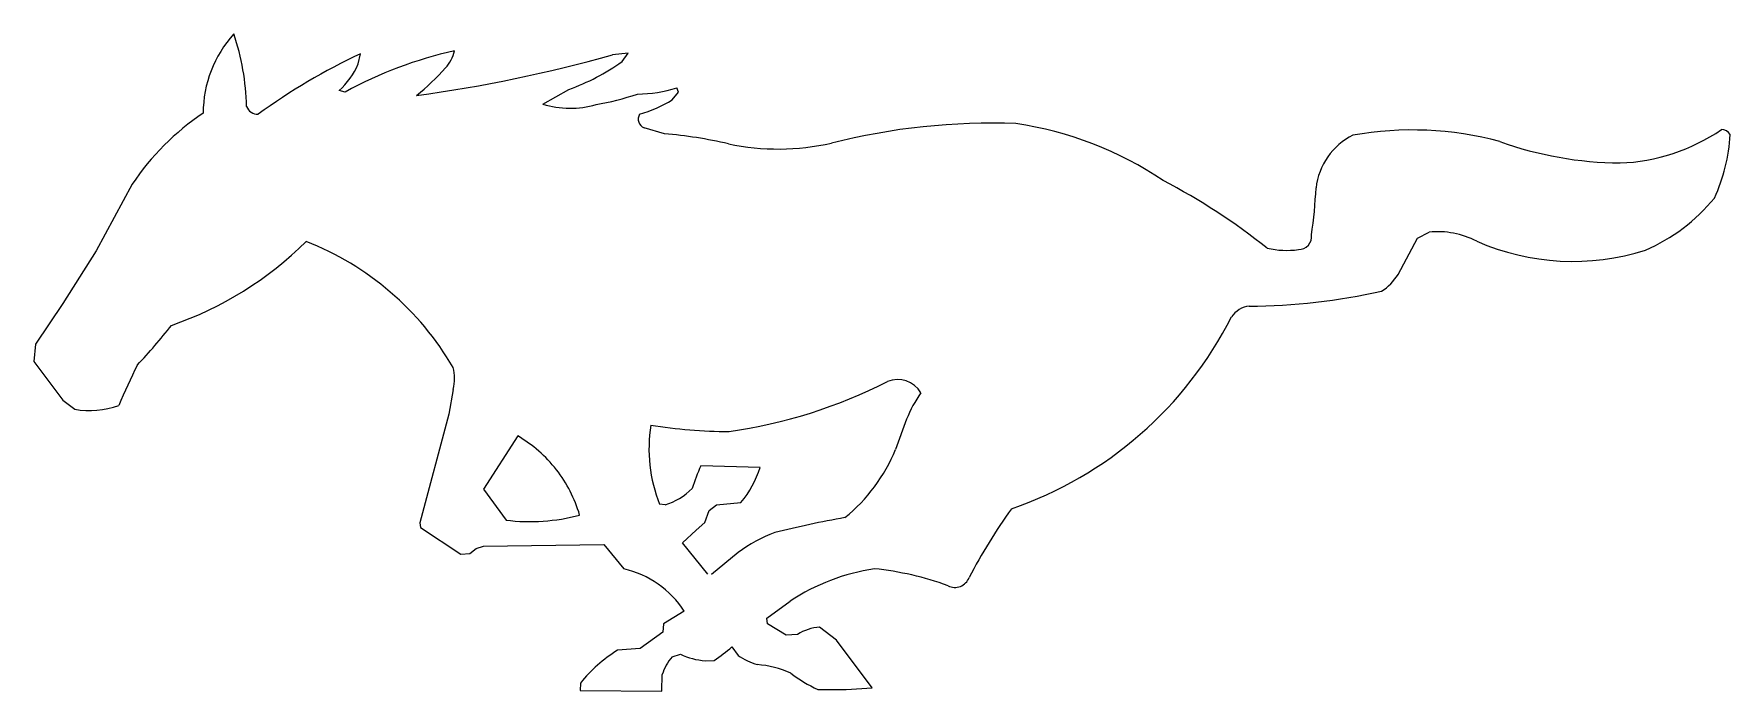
# Model space of a CAD drawing. Extents: x 0 to 3, y 0 to 1.16.
import ezdxf

# ---------------------------------------------------------------- set-up
doc = ezdxf.new("R2010")
doc.units = 0
doc.layers.add('WHITE', color=7, linetype='CONTINUOUS')

msp = doc.modelspace()

# ---------------------------------------------------------------- linework, layer by layer
at = {"layer": 'WHITE', "linetype": 'CONTINUOUS'}
for p, q in [((0.573, 1.108), (0.577, 1.125999)), ((1.049999, 1.127), (1.021999, 1.123999)), ((1.039, 1.111999), (1.049999, 1.127)), ((0.549874, 1.058227), (0.538999, 1.061)), ((0.899, 1.037), (0.945, 1.063)), ((1.127816, 1.044311), (1.138999, 1.057999)), ((1.138999, 1.057999), (1.136, 1.065999)), ((1.11397, 0.984634), (1.077999, 0.995)), ((0.173538, 0.895308), (0.109999, 0.778)), ((2.443999, 0.8), (2.465, 0.811)), ((2.40996, 0.736024), (2.443999, 0.8)), ((0.109999, 0.778), (0.051, 0.684999)), ((0.051, 0.684999), (0.002999, 0.613)), ((0.002999, 0.613), (0, 0.582)), ((0, 0.582), (0.051, 0.514)), ((0.051, 0.514), (0.072, 0.498)), ((0.740753, 0.533066), (0.733, 0.488999)), ((0.733, 0.488999), (0.682, 0.297)), ((1.541664, 0.480134), (1.521999, 0.426999)), ((0.854795, 0.450648), (0.794, 0.356999)), ((1.282999, 0.394999), (1.178001, 0.398)), ((0.794, 0.356999), (0.833999, 0.301999)), ((1.114965, 0.329117), (1.105, 0.33)), ((1.205999, 0.329), (1.248999, 0.333)), ((1.184999, 0.297999), (1.192999, 0.319)), ((1.192999, 0.319), (1.205999, 0.329)), ((0.682, 0.297), (0.682999, 0.288999)), ((0.682999, 0.288999), (0.753999, 0.241999)), ((1.146, 0.261999), (1.169999, 0.284)), ((1.169999, 0.284), (1.184999, 0.297999)), ((0.753999, 0.241999), (0.769999, 0.242999)), ((0.769999, 0.242999), (0.781, 0.251999)), ((0.781, 0.251999), (0.794, 0.255999)), ((0.794, 0.255999), (1.006999, 0.258999)), ((1.006999, 0.258999), (1.041999, 0.215999)), ((1.19047, 0.206646), (1.146, 0.261999)), ((1.243999, 0.244999), (1.197, 0.205999)), ((1.294999, 0.129), (1.335999, 0.159)), ((1.148999, 0.140999), (1.111999, 0.119)), ((1.296, 0.119), (1.294999, 0.129)), ((1.110999, 0.103999), (1.070999, 0.074999)), ((1.111999, 0.119), (1.110999, 0.103999)), ((1.329, 0.099), (1.296, 0.119)), ((1.348845, 0.10025), (1.329, 0.099)), ((1.417999, 0.09), (1.388, 0.113)), ((1.480999, 0.005999), (1.417999, 0.09)), ((1.070999, 0.074999), (1.031, 0.071999)), ((1.127485, 0.06045), (1.141999, 0.064999)), ((1.233, 0.077999), (1.243999, 0.063)), ((1.185977, 0.053696), (1.202, 0.053999)), ((0.965767, 0.014182), (0.965, 0.001)), ((0.965, 0.001), (1.108999, 0)), ((1.108999, 0), (1.11, 0.028999)), ((1.384954, 0.002899), (1.434999, 0.003)), ((1.434999, 0.003), (1.480999, 0.005999))]:
    msp.add_line(p, q, dxfattribs=at)
for centre, radius, start, end in [((0.507865, 1.020851), 0.208865, 137.855586, 179.959391), ((-0.044998, 1.024833), 0.420647, 1.089104, 18.887184), ((1.049665, 0.119841), 1.11165, 115.162825, 126.016209), ((0.898, 0.426999), 0.720861, 102.4167, 118.877), ((0.340999, 3.543), 2.513031, -82.3406, -74.276965), ((0.679582, 1.14556), 0.065069, -43.220624, -12.931222), ((0.812514, 1.431826), 0.391899, -70.241248, -54.695757), ((0.450663, 1.160703), 0.133207, -48.459351, -23.306524), ((0.440174, 1.351136), 0.380574, -51.719182, -41.091188), ((0.899157, 1.556394), 0.528736, -79.777768, -71.605575), ((1.064, 1.288999), 0.234335, -89.5103, -72.106291), ((0.553, 0.641999), 0.456242, 123.8294, 146.275), ((0.395999, 1.040999), 0.021999, -158.1988, -90), ((0.947567, 1.192136), 0.162561, -107.383247, -73.77443), ((1.08426, 1.01042), 0.016643, 148.967293, 247.900559), ((0.995, 1.268999), 0.261007, -73.3008, -59.4122), ((1.692403, -0.150907), 1.15424, 87.888435, 104.213294), ((1.640999, 0.372999), 0.636519, 56.21007, 81.51371), ((2.434319, 0.393182), 0.598122, 74.923257, 100.046615), ((2.79081, 1.267993), 0.335179, -88.086958, -55.428789), ((2.981437, 0.974969), 0.017036, 28.230982, 91.469754), ((1.049111, 0.210441), 0.776905, 76.767933, 85.211161), ((1.315, 1.389999), 0.432342, -101.7521, -77.4424), ((2.384137, 0.87507), 0.119983, 116.833682, 173.331181), ((2.807999, 1.582), 0.649027, -109.636, -90.5297), ((2.693185, 0.998403), 0.303651, -24.784891, -2.902572), ((1.450918, -0.136144), 1.172077, 51.604759, 62.341384), ((1.422571, 0.927972), 0.843296, -8.316283, -2.648575), ((2.715999, 1.079), 0.327354, -66.4107, -39.4248), ((2.478999, 0.658), 0.153639, 62.93525, 95.227821), ((0.036243, 1.243083), 0.631757, -70.906695, -45.27737), ((0.292904, 0.312164), 0.517366, 30.107975, 68.705164), ((2.213, 0.928), 0.149482, -103.1965, -81.9241), ((2.234171, 0.803021), 0.023021, -90.426908, 7.434573), ((2.718936, 1.182468), 0.423304, -113.683113, -72.390276), ((2.325692, 0.789464), 0.099785, -56.394111, -32.381609), ((2.136999, 1.82), 1.140043, -89.4974, -77.6456), ((1.503011, 0.971004), 0.686559, -70.95974, -26.826832), ((2.151508, 0.637049), 0.043188, 95.991856, 146.058616), ((-0.528624, 1.247461), 0.978212, -43.340155, -37.935525), ((1.18773, 0.069473), 1.125388, 153.245524, 157.259955), ((0.666694, 0.551832), 0.0764, -14.219434, 15.066067), ((1.102862, 1.341838), 0.892037, -81.935667, -62.991552), ((1.525716, 0.502471), 0.048021, 30.71634, 111.70623), ((1.757, 0.394), 0.231924, 145.008, 158.1986), ((0.099, 0.643999), 0.148475, -100.477494, -69.984), ((0.735999, 0.245999), 0.236631, 37.790038, 59.86536), ((1.384999, 0.428), 0.298412, 171.8971, 185.576859), ((1.225936, 1.27701), 0.81839, -99.592032, -89.85541), ((1.245, 0.538999), 0.298785, -51.1011, -22.015138), ((0.736336, 0.244828), 0.237084, 16.206999, 38.063667), ((1.384185, 0.435383), 0.298412, -172.99692, -159.320123), ((1.587, 0.22), 0.446054, 156.4809, 161.9714), ((1.108994, 0.450101), 0.182521, -39.909148, -17.571222), ((1.083717, 0.434916), 0.110317, -73.545561, -44.168829), ((0.876108, 0.637112), 0.337748, -97.161995, -74.916512), ((1.749984, -1.477648), 1.812123, 100.086403, 104.084466), ((2.526889, -0.254746), 0.986146, 144.207265, 152.515646), ((1.395804, 0.040928), 0.254342, 109.955346, 126.644933), ((1.00212, 0.045279), 0.175316, 33.092127, 76.851989), ((1.541855, -0.155871), 0.376192, 98.692521, 123.175722), ((1.431645, -0.311869), 0.530559, 69.782353, 84.228376), ((1.626999, 0.209999), 0.026832, -116.565001, -21.0375), ((1.394999, 0.024999), 0.088279, 94.547344, 121.5222), ((1.157999, -0.137001), 0.24456, 121.284988, 141.8164), ((1.192, 0.003999), 0.085726, 138.814, 163.044687), ((1.194999, 0.179999), 0.126625, -114.743538, -94.0856), ((0.932793, 0.433746), 0.46549, -54.666699, -49.83969), ((1.314999, 0.167), 0.125925, -124.321053, -107.1362), ((1.265892, -0.126405), 0.173487, 65.825258, 86.032454), ((1.475556, 0.20735), 0.223627, -128.305953, -113.9004)]:
    msp.add_arc(centre, radius, start, end, dxfattribs=at)

doc.saveas('drawing.dxf')
